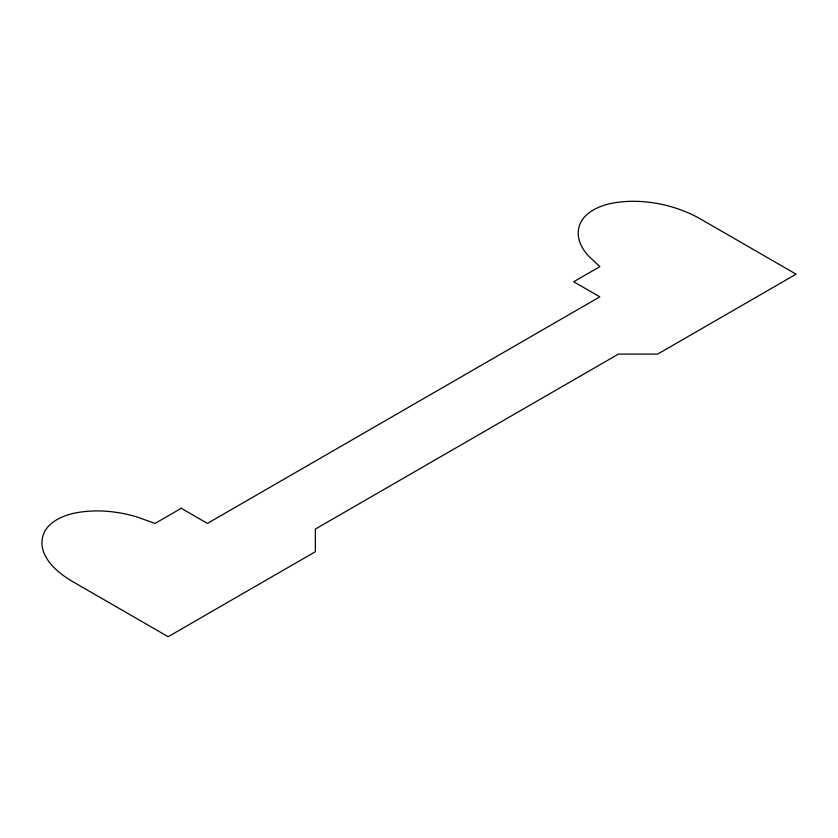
<?xml version="1.0" encoding="UTF-8"?>
<svg xmlns="http://www.w3.org/2000/svg" width="838" height="838" viewBox="0 0 838 838"><rect width="100%" height="100%" fill="white"/><g stroke="black" fill="none" stroke-linecap="round" stroke-linejoin="round"><path stroke-width="1.26" d="M181.27 508.299L155.103 523.404L136.468 516.826A90.095 52.019 0 0 0 107.453 511.348A69.91 40.36 0 0 0 78.144 512.458A48.793 28.167 0 0 0 44.571 531.837A69.91 40.36 0 0 0 42.644 548.754A90.095 52.019 0 0 0 52.145 565.514A116.817 67.449 0 0 0 72.801 581.666L168.145 636.712L315.36 551.718L315.36 529.061L618.423 354.097L657.662 354.097L796.1 274.173L700.746 219.127A116.817 67.449 0 0 0 672.778 207.196A90.095 52.019 0 0 0 643.752 201.717A69.91 40.36 0 0 0 614.443 202.827A48.793 28.167 0 0 0 580.87 222.206A69.91 40.36 0 0 0 578.943 239.123A90.095 52.019 0 0 0 588.444 255.883L599.84 266.641L573.674 281.746L599.84 296.851L207.436 523.404L181.27 508.299"/></g></svg>
